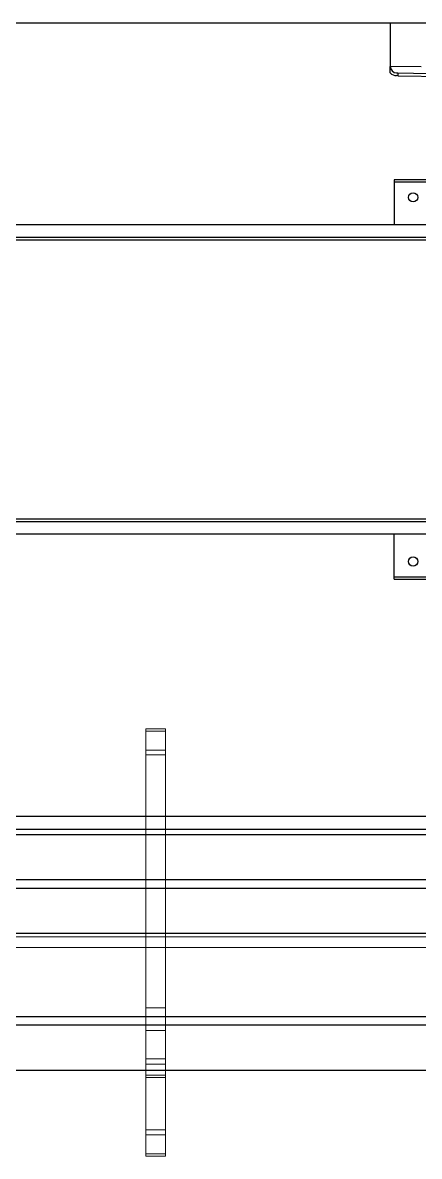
# Model space of a CAD drawing. Header units: inches. Extents: x -1851 to 6314, y -1304 to 4687.
# Drawn here: x 450.89 to 461.1, y 2800.95 to 2830.12 of the extents above; entities that cross this region are included whole.
import ezdxf

# ---------------------------------------------------------------- set-up
doc = ezdxf.new("R2010")
doc.units = ezdxf.units.IN
doc.header["$MEASUREMENT"] = 0
for name, color, linetype in [('DC FEEEDERS', 1, 'Continuous'), ('DC STRING CABLES', 30, 'Continuous'), ('WIRE MANAGEMENT', 4, 'Continuous')]:
    doc.layers.add(name, color=color, linetype=linetype)

# ---------------------------------------------------------------- blocks, each defined once
blk = doc.blocks.new('2.4.20_7-7_Mid Plan View')
at = {"color": 7, "linetype": 'Continuous', "lineweight": 25}
for p, q in [((0.90712, 1.15), (0.90712, -1.15)), ((0.57292, 1.016), (0.57292, -1.016)), ((0.77492, -1.016), (0.77492, 1.016)), ((0.58092, -1.008), (0.58092, 1.008)), ((0.76692, 1.008), (0.76692, -1.008)), ((0.58292, 1.006), (0.58292, -1.006)), ((0.76492, -1.006), (0.76492, 1.006)), ((0.87428, 0.215), (0.87856, 0.215)), ((0.87821, 0.19479), (0.87856, 0.215)), ((0.90712, 0.215), (0.87856, 0.215)), ((0.54347, 0.2125), (0.54347, -0.2125)), ((0.54347, 0.2125), (0.54492, 0.2125)), ((0.54492, 0.2125), (0.57292, 0.2125)), ((0.80292, 0.2125), (0.77492, 0.2125)), ((0.80437, 0.2125), (0.80292, 0.2125)), ((0.80437, -0.2125), (0.80437, 0.2125)), ((0.87247, 0.21), (0.87185, 0.17449)), ((0.87247, 0.21), (0.87249, 0.2108)), ((0.87427, 0.21), (0.87247, 0.21)), ((0.87427, 0.21), (0.87365, 0.17449)), ((0.87429, 0.2108), (0.87427, 0.21))]:
    blk.add_line(p, q, dxfattribs=at)
at = {"color": 8, "linetype": 'Continuous', "lineweight": 25}
for p, q in [((0.54492, 0.2125), (0.54492, 0.07381)), ((0.80292, 0.07381), (0.80292, 0.2125))]:
    blk.add_line(p, q, dxfattribs=at)
at = {"color": 7, "linetype": 'Continuous', "lineweight": 25}
for centre in [(0.55492, 0.2), (0.79292, 0.2)]:
    blk.add_circle(centre, 0.003, dxfattribs=at)
for major_axis, start_param in [((0.00432, 0.00424), 1.580797), ((0.00302, 0.00297), 0.785398)]:
    blk.add_ellipse((0.87849, 0.2108), major_axis=major_axis, ratio=0.982697, start_param=start_param, end_param=2.356194, dxfattribs=at)
blk = doc.blocks.new('11 INCH CAB HANGER')
at = {"layer": 'WIRE MANAGEMENT', "color": 4, "linetype": 'Continuous', "lineweight": 18, "flags": 128}
blk.add_lwpolyline([(0.5, 11), (0, 11), (0, 0), (0.5, 0)], close=True, dxfattribs=at)
for points in [[(0.5, 11), (0, 11)], [(0.5, 10.939), (0, 10.939)], [(0.5, 10.455), (0, 10.455)], [(0.5, 10.327), (0, 10.327)], [(0.5, 3.817), (0, 3.817)], [(0.5, 3.235), (0, 3.235)], [(0.5, 2.509), (0, 2.509)], [(0.5, 2.373), (0, 2.373)], [(0.5, 2.088), (0, 2.088)], [(0.5, 2.027), (0, 2.027)], [(0.5, 0.686), (0, 0.686)], [(0.5, 0.55), (0, 0.55)], [(0.5, 0.061), (0, 0.061)], [(0.5, 0), (0, 0)]]:
    blk.add_lwpolyline(points, dxfattribs=at)

msp = doc.modelspace()

# ---------------------------------------------------------------- linework, layer by layer
at = {"layer": 'DC FEEEDERS'}
for p, q in [((248.04589, 2809.2318), (602.10843, 2809.2318)), ((248.04589, 2808.0718), (602.10843, 2808.0718)), ((248.04589, 2807.84986), (602.10843, 2807.84986)), ((248.04589, 2806.68986), (602.10843, 2806.68986)), ((248.04589, 2804.55246), (602.10843, 2804.55246)), ((248.04589, 2804.33052), (602.10843, 2804.33052)), ((248.04589, 2803.17052), (602.10843, 2803.17052))]:
    msp.add_line(p, q, dxfattribs=at)
at = {"layer": 'DC STRING CABLES'}
for p, q in [((241.03533, 2809.70612), (602.10843, 2809.70612)), ((241.03533, 2809.37366), (602.10843, 2809.37366))]:
    msp.add_line(p, q, dxfattribs=at)
at = {"layer": 'WIRE MANAGEMENT', "color": 4, "linetype": 'Continuous', "lineweight": 18, "elevation": 0.11854, "flags": 128}
for points in [[(-23.40612, 2806.60308), (602.10843, 2806.60308)], [(-23.40612, 2806.32501), (602.10843, 2806.32501)]]:
    msp.add_lwpolyline(points, dxfattribs=at)

# ---------------------------------------------------------------- block references
at = {"xscale": 39.37008, "yscale": 39.37008, "zscale": 39.37008, "rotation": 90}
msp.add_blockref('2.4.20_7-7_Mid Plan View', (468.81365, 2794.40906), dxfattribs=at)
msp.add_blockref('11 INCH CAB HANGER', (454.06138, 2800.95105, 0.11854))

doc.saveas('drawing.dxf')
